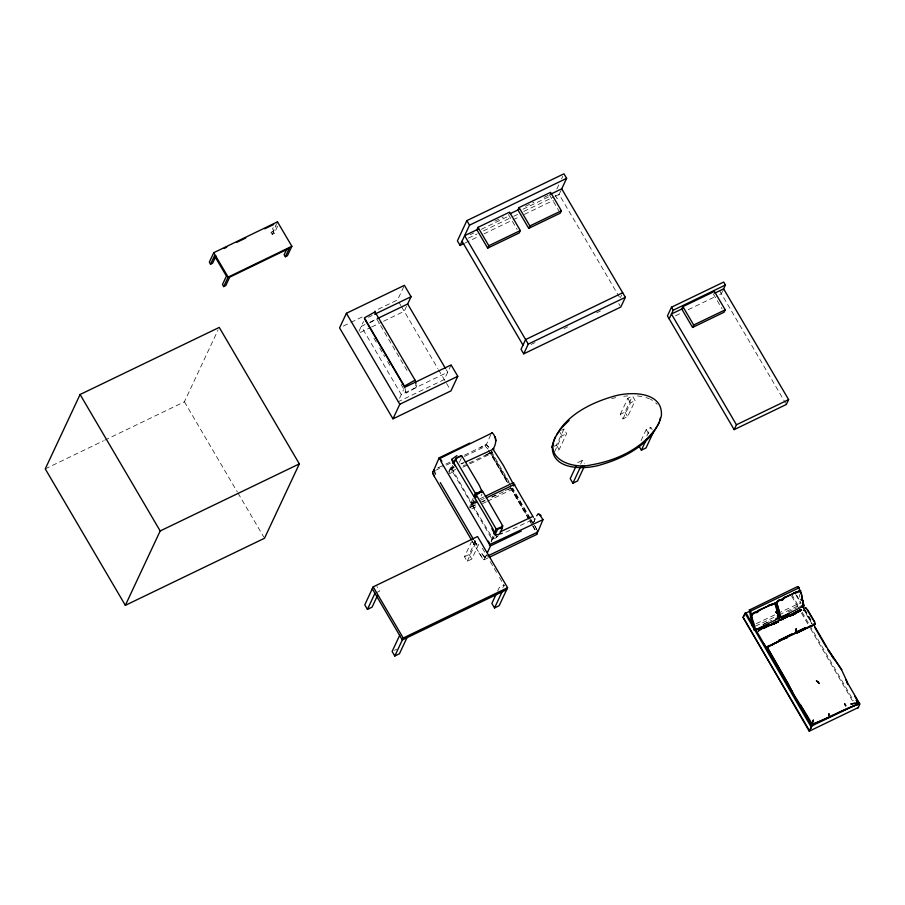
<?xml version="1.0" encoding="UTF-8"?>
<svg xmlns="http://www.w3.org/2000/svg" width="905" height="905" viewBox="0 0 905 905"><rect width="100%" height="100%" fill="white"/><g stroke="black" fill="none" stroke-linecap="round" stroke-linejoin="round"><path stroke-width="0.68" stroke-dasharray="4.53 3.39" d="M491.981 452.251L491.517 450.894L491.743 452.794L491.302 451.188M449.072 473.406L449.491 470.781L451.278 468.485L453.597 467.365M470.091 508.033L472.172 504.277L476.799 502.049M453.677 466.957L451.029 469.039L470.883 503.067L474.673 502.558M472.127 503.452L474.424 502.513L471.799 504.639L491.653 538.656L495.442 538.147L498.135 535.918M491.46 452.138L491.777 451.324M461.245 458.326L459.118 462.862M481.053 496.008L482.003 493.915M491.132 542.129L491.551 539.516L492.761 538.441L498.576 535.658M533.486 522.796L536.088 517.196M104.709 440.215L184.405 401.797L218.071 329.94M277.643 226.16L274.26 233.377L272.19 234.372L270.968 232.302L273.231 227.494M270.968 232.302L273.039 231.307L276.421 224.089M272.19 234.372L276.138 225.956M358.98 331.219L363.539 321.501M403.822 286.557L397.555 299.917L374.862 310.856M406.503 306.433L404.23 311.297L382.917 321.569M399.591 398.245L403.585 389.738M451.109 364.941L444.276 379.523L397.883 401.888M556.847 188.987L559.222 183.93M561.586 178.873L562.774 176.339M560.704 191L557.152 198.591L554.482 194.043M448.744 471.596L451.833 465.012M452.579 465.34L451.029 469.039L452.228 466.494M464.503 456.425L485.34 446.391L486.324 444.513L489.526 448.156M490.77 434.807L486.37 444.547L480.487 447.421M473.145 498.248L470.883 503.067L472.557 503.112M473.326 500.895L471.799 504.639L474.062 499.809M478.745 544.267L471.81 559.075L467.172 561.304L464.503 556.756L471.437 541.948M464.503 556.756L469.141 554.516L476.075 539.719M467.172 561.304L474.684 545.263L478.157 543.588M492.852 536.099L491.653 538.656L496.89 536.993M491.483 541.179L493.621 536.62M494.096 536.484L493.327 538.701M478.96 552.978L484.017 559.81L485.035 557.288L486.607 556.485M486.336 554.856L485.125 557.378L481.89 553.679L485.125 557.378L486.811 556.564M620.411 297.621L621.644 294.973M554.154 446.233L556.473 445.113L563.985 429.072L566.654 433.619L559.143 449.661L555.659 451.335M554.505 451.9L562.016 435.859L566.654 433.619M497.637 591.044L499.379 587.345L504.017 585.105L502.863 587.571M580.625 464.084L582.356 460.385L584.358 463.79M620.332 414.32L627.844 398.279L632.482 396.051L635.152 400.598L627.64 416.639L623.002 418.879L620.332 414.32L624.97 412.092L632.482 396.051M623.002 418.879L630.514 402.838L635.152 400.598M641.023 440.701L646.227 429.592L650.865 427.364L652.2 429.637M646.815 435.995L650.865 427.364M722.484 291.286L721.342 293.718L716.251 296.173M804.059 609.585L812.158 624.167L803.821 609.913L803.086 610.287M804.059 609.744L803.154 610.434M453.631 466.482L451.38 467.896L452.048 467.953M491.845 452.127L485.204 455.283L491.958 452.07M369.647 322.904L376.729 318.911L408.189 372.521M401.153 384.602L406.153 393.132L416.764 387.136L416.198 384.806M762.915 624.461L771.637 620.366M788.187 611.95L792.972 609.529M763.164 624.688L765.076 623.647M454.333 467.478L450.486 469.491M476.381 502.716L471.381 505.284M461.516 463.937L463.994 462.727M755.426 626.17L777.904 615.491M533.022 522.434L534.335 521.348L534.753 518.723L503.565 533.283M494.888 221.069L503.361 216.985M525.5 206.306L533.973 202.222M544.063 197.369L550.364 194.326M470 234.768L473.79 232.947M481.347 229.293L509.085 215.922M522.954 209.236L550.704 195.865M468.326 238.173L477.15 233.92M483.462 230.877L512.456 216.895M513.723 216.284L517.502 214.462M523.803 211.431L554.064 196.838M555.331 196.227L559.109 194.405L619.382 297.1M465.102 242.959L478.971 236.273M484.017 233.841L511.755 220.469M513.022 219.87L519.323 216.827M524.368 214.395L553.362 200.412M45.25 468.881L103.442 440.826M343.357 326.049L349.658 323.006M350.914 322.406L363.527 316.331M368.437 317.259L372.193 315.438M365.02 324.544L361.253 326.366L401.3 394.591L447.692 372.238L446.256 369.794M370.032 322.135L376.299 319.114M360.348 332.44L370.383 327.61M371.638 327.01L381.661 322.169M531.122 344.432L534.912 342.61M563.906 328.628L567.695 326.807M596.689 312.825L600.479 311.003M675.526 315.811L681.884 312.734M688.253 309.668L714.984 296.783M449.977 462.116L436.617 468.473L439.027 467.387M464.469 455.147L486.324 444.513L489.469 448.167M435.497 470.374L443.914 466.324M446.357 465.147L451.188 462.828M460.792 463.892L463.269 462.704M469.073 463.066L491.811 452.228L509.187 482.161M449.706 473.575L455.487 470.792M462.93 467.206L491.064 453.677L492.275 452.613L491.924 451.685L490.906 452.296L491.064 453.677L508.135 482.931M561.666 430.192L563.985 429.072M480.442 500.295L484.164 498.497M475.34 504.82L469.559 507.603L476.075 504.967M481.551 501.834L485.272 500.035M491.483 497.049L497.682 494.062M505.137 490.487L511.653 487.852L508.18 489.515M482.286 501.981L484.763 500.782M492.218 497.196L503.384 491.822M471.743 508.814L476.369 506.585M482.58 503.599L486.302 501.811M487.546 501.212L511.947 489.469L513.158 488.406L512.818 487.478L511.789 488.089L511.947 489.469L529.029 518.735M577.718 462.625L582.356 460.385M376.107 592.786L379.591 591.101L376.921 586.553M484.017 559.81L488.044 557.876M394.444 650.344L396.763 649.224M777.723 613.477L800.835 602.617L800.642 601.576M779.171 614.891L800.371 604.744M455.747 469.39L449.514 472.127M463.021 465.939L465.442 464.785M483.937 496.913L471.878 502.648L470.657 503.723L469.718 507.4L470.295 507.75M756.308 623.635L776.456 614.088M766.026 623.126L768.945 621.848M798.108 607.628L800.054 606.78M794.941 608.692L796.898 607.855M476.98 501.166L472.15 503.485L472.817 503.542M491.698 452.217L491.37 451.572M611.69 398.562L615.717 397.634M623.737 396.288L627.674 395.892M637.482 395.949L641.894 396.548M451.278 468.485L452.014 468.62L472.025 504.04M472.172 504.277L492.761 538.441L492.92 539.832M645.899 397.51L649.428 398.8M485.34 446.391L488.055 449.061M650.446 399.331L652.471 400.383M655.695 402.895L657.064 404.252M481.879 553.69L483.926 556.575M482.444 558.272L471.878 540.839M530.387 519.606L533.079 523.995M534.527 525.477L537.05 529.855M530.997 519.504L533.645 523.927M273.039 231.307L274.26 233.377M719.611 290.754L785.631 403.268M713.287 293.842L722.054 308.786M618.794 303.627L620.129 305.901M549.448 194.767L558.894 210.865M627.844 398.279L630.514 402.838M646.227 429.592L648.896 434.151M624.97 412.092L627.64 416.639M508.395 214.553L517.174 229.508M559.347 431.3L562.016 435.859M556.473 445.113L559.143 449.661M529.73 518.486L512.049 488.236M398.89 302.191L400.892 305.607M401.56 306.75L437.839 368.561M438.552 369.783L449.615 388.618M415.338 384.704L416.764 387.136M373.98 338.3L376.842 343.176M379.704 348.052L384.704 356.581M387.566 361.457L390.428 366.321M482.376 548.226L486.664 555.534M490.239 561.632L496.675 572.594M499.537 577.469L504.538 585.999M472.014 540.715L474.684 545.263M469.141 554.516L471.81 559.075M184.405 401.797L237.325 491.958M238.038 493.18L263.785 537.05M534.81 525.737L537.48 530.805M530.353 518.384L512.683 488.134M510.658 485.849L491.268 452.364M529.719 519.923L531.111 522.298M490.555 453.156L507.829 482.772M510.624 487.557L529.018 519.074M532.921 525.748L535.296 529.832M488.451 450.283L507.535 482.999M510.33 487.772L528.724 519.3M530.036 521.54L531.97 524.866M532.615 525.975L535.002 530.047M796.672 595.343L799.952 600.999M804.771 609.28L812.317 622.267M795.71 594.574L800.959 603.601M804.375 609.484L811.977 622.561M791.66 594.234L798.696 606.339M802.135 612.255L808.312 622.9M809.681 625.253L853.517 700.674M791.66 596.18L798.052 607.176M801.468 613.058L809.749 627.312M810.461 628.534L852.589 701.024M474.31 540.817L476.878 545.342L474.084 540.432M404.716 387.295L406.153 393.132M799.364 594.574L799.85 597.232M534.131 518.542L534.278 519.934M476.924 545.172L474.084 540.285L476.924 545.172"/><path stroke-width="1.36" d="M435.463 474.152L433.823 469.786L432.613 473.089L434.219 476.302L471.392 539.719M439.14 459.14L439.163 457.806L469.797 443.065M828.856 715.154L828.89 713.785M758.424 631.339L759.363 629.19L763.243 628.172L760.981 628.127L759.295 629.428L760.981 628.127M828.957 715.323L828.991 713.943M537.48 530.805L536.722 534.448L489.198 557.322M536.733 515.805L538.045 513.916L539.199 514.153L543 519.628L537.785 532.05L487.75 555.919M859.512 705.097L859.117 704.214M502.298 533.283L495.816 535.081L495.895 534.12M536.722 534.448L536.869 533.056M767.067 647.199L788.685 684.508C794.805 698.23 805.156 710.9 812.102 724.294L813.312 720.21M800.721 705.108L810.314 722.733L812.09 724.509L812.192 723.74M845.847 679.96L859.75 703.886L858.404 707.472L809.24 731.183L743.096 617.38L745.675 612.9M481.799 491.019L479.333 485.431L462.082 456.244L460.724 455.928L455.905 458.247L453.643 463.077M513.44 485.555L513.87 482.931L513.237 482.75L485.182 496.313M659.688 421.017L660.492 417.635M754.374 630.412C756.84 624.461 747.994 616.181 754.17 612.493L757.304 612.459L759.962 609.619L775.257 603.001L778.628 618.488L754.374 630.412L751.003 614.925L754.17 612.493L757.304 612.459M779.635 617.9C782.101 611.95 773.266 603.658 779.431 599.97L782.565 599.936L785.235 597.096L800.518 590.479L803.889 605.965L779.635 617.9L776.264 602.413L779.431 599.97L782.565 599.936M480.793 491.438L477.229 493.146L475.125 497.546M461.878 456.889L462.082 456.244L461.267 456.482M482.648 492.478L482.851 491.845L481.494 491.517L478.915 492.433L476.675 493.847L475.476 496.393M460.272 456.278L456.708 457.987L454.355 461.957M481.041 491.868L476.313 494.99L496.178 529.018L499.967 528.497L502.705 525.873L485.793 496.494L482.851 491.845L482.037 492.071M812.351 722.903L813.29 720.12M555.455 436.719C543.69 459.853 573.974 469.344 591.361 464.842C617.934 460.34 645.831 447.059 659.247 422.612M501.924 527.841L502.241 527.072M796.468 629.948L795.891 631.305L796.264 628.624M460.396 456.686L460.724 455.928M811.344 727.337L809.24 731.183L811.796 726.138L815.179 724.272L855.474 705.074L859.75 703.886M452.658 463.258L453.201 462.059L451.64 459.389L456.957 455.6M80.093 394.501L45.25 468.881L125.343 605.343L264.498 538.26L299.34 463.88L219.248 327.418L80.093 394.501L160.185 530.964L125.343 605.343M286.964 248.649L284.147 254.667L285.358 256.737L287.428 255.73L291.863 246.273L277.473 221.849L213.75 252.687L209.315 262.145L210.537 264.215L212.607 263.219L215.978 256.002M210.537 264.215L214.485 255.798L226.431 276.093L222.483 284.509L223.705 286.58L225.775 285.584L229.712 277.156L289.306 248.321L285.358 256.737M223.705 286.58L228.139 277.122L291.863 246.273M276.987 222.879L277.473 221.849M377.555 318.503L407.646 304.001L411.062 296.704L404.388 285.335L346.4 313.288L339.567 327.87L392.962 418.845L450.95 390.903L457.783 376.31L451.109 364.941L404.716 387.306L364.67 319.069M561.292 189.745L566.632 178.364L563.962 173.817L466.867 220.616L457.398 240.843L460.068 245.391L463.846 243.569M460.068 245.391L469.537 225.164L566.632 178.364M478.021 227.336L476.89 229.746L487.693 248.14L519.198 232.958L520.33 230.549L509.526 212.143L478.021 227.336L488.813 245.741L487.693 248.14M392.962 418.845L399.795 404.264L457.783 376.31M519.063 207.55L517.932 209.96L528.735 228.354L560.24 213.173L561.372 210.763L550.568 192.358L519.063 207.55L529.866 225.956L528.735 228.354M495.906 594.743L491.856 603.386L494.526 607.934L499.164 605.694L507.592 587.707L477.557 536.541L373.188 586.847L364.772 604.834L367.43 609.382L372.079 607.142L377.272 596.044M367.43 609.382L374.953 593.341M622.685 292.756L525.601 339.556L521.042 349.296L523.712 353.844L528.271 344.104L625.355 297.304L561.711 188.851L550.364 194.326M399.648 635.412L392.125 651.464L394.795 656.012L399.433 653.772L406.956 637.731M394.795 656.012L403.223 638.025L507.592 587.707M492.603 449.514C496.675 444.593 496.811 437.466 492.354 432.839L491.517 433.212M474.209 495.974L475.408 493.429L477.229 493.146M493.915 533.837L496.178 529.018L501.562 527.027M495.159 534.222L497.999 528.746M487.49 552.412L490.544 545.862L521.19 531.122M551.835 447.342L553.566 443.642M625.355 297.304L620.796 307.044L523.712 353.844M494.526 607.934L502.049 591.893M575.987 466.324L570.207 478.666L572.876 483.213L577.514 480.974L584.449 466.166M572.876 483.213L580.388 467.172L582.707 466.052M723.084 289.985L725.414 285.018L723.683 282.055L671.499 307.214L667.426 315.913L734.159 429.637L786.343 404.478L788.628 399.625L723.615 288.853L714.712 293.152M669.157 318.877L673.23 310.177L725.414 285.018M682.902 306.625L681.77 309.024L692.574 327.429L724.079 312.236L725.21 309.838L714.407 291.433L682.902 306.625L693.694 325.019L692.574 327.429M638.704 445.645L641.374 450.192L646.577 439.083M653.534 431.911L646.012 447.952L641.374 450.192M734.159 429.637L736.444 424.773L788.628 399.625M812.102 724.294C827.419 718.513 841.876 710.142 857.307 704.475L857.714 703.264L856.266 700.357M812.09 724.509C827.475 718.694 842.023 710.346 857.499 704.576L857.906 703.355L856.402 700.357M494.447 534.866L495.012 533.69L492.739 528.565L485.001 514.888L453.201 462.059M513.588 485.793L514.9 484.707L513.531 484.379M815.213 624.574L814.557 624.145M815.066 624.427L814.421 623.998M765.392 627.222L768.051 625.14L769.691 625.061L761.15 627.946L760.505 629.891L761.184 627.799M776.909 610.456L775.89 612.289L777.655 613.307L775.89 612.289L777.067 610.694L775.992 605.671L774.25 603.556L768.469 605.422L771.705 605.196L775.257 603.001M802.169 597.933L801.151 599.766L802.927 600.796L801.151 599.766L802.339 598.171L801.264 593.148L799.511 591.033L793.742 592.899L796.977 592.684L800.518 590.479M500.024 532.977L502.151 528.441L502.705 525.873L501.89 526.099M763.334 628.296L761.048 628.24L759.385 629.586L760.675 628.5L763.334 628.296L761.071 628.296L758.435 630.751L761.048 628.24L763.141 628.262M780.449 620.378L782.373 618.432L785.201 617.685M780.37 620.129L782.633 618.194M556.462 435.011L561.892 427.601L569.132 420.429M857.804 708.049L858.494 707.144M759.295 629.733L758.469 630.163M749.6 611.441L745.041 613.228L743.096 617.38L809.579 730.889M751.58 615.015L754.17 612.493M776.841 602.504L779.431 599.97M767.485 646.77L769.103 645.412M767.429 646.928L769.103 645.548M757.033 612.221L759.962 609.619L751.003 614.925M782.305 599.698L785.235 597.096L776.264 602.413M799.16 587.764L751.342 610.728L749.385 610.015L797.169 586.779L799.104 587.379L799.896 591.813M754.261 626.735L753.051 626.848L752.27 625.762L752.813 625.321M797.475 612.266L800.586 610.705L792.633 614.778M797.939 612.3L798.515 611.859M769.25 645.525L767.101 647.29M797.192 612.459L799.307 610.864M769.318 645.695L767.123 647.494M790.529 615.728L800.495 610.57L792.067 615.049L796.457 612.798M797.101 612.312L799.228 610.751M781.343 619.258L776.954 621.667M781.445 619.45L778.492 620.423L779.182 620.592L774.952 623.274L773.266 623.387L775.811 622.233M800.767 609.71L789.33 616.113M792.723 614.642L800.846 609.857M788.165 616.52L800.936 609.687L788.47 616.169L791.004 614.778M774.703 623.421L777.87 621.644M797.384 612.131L800.959 610.038L792.441 614.608M775.63 642.98L788.346 636.306M796.739 632.991L804.839 629.032M374.998 311.897L364.387 317.893L404.433 386.13L415.044 380.134L374.998 311.897L375.575 314.239M775.811 623.025L777.836 621.882M775.709 622.855L777.746 621.724M771.049 645.288L788.459 636.475M788.402 615.943L796.966 612.085L783.006 618.047M774.114 623.783L777.961 621.803M796.807 633.036L813.086 625.366M792.622 614.484L800.868 609.925L792.35 614.461M760.675 628.5L763.209 628.353M782.373 618.432L784.545 618.138L790.913 614.563L781.196 619.631L785.857 617.244M794.579 633.443L789.432 635.898M771.083 645.389L772.961 644.405M792.712 614.303L797.622 611.78M794.681 633.591L789.545 636.034M792.169 615.219L795.461 613.522M770.913 625.129L777.384 621.803M770.302 625.016L775.642 622.289M759.759 628.952L763.243 628.172M792.644 614.076L797.577 611.599M791.445 634.303L778.651 640.446M465.227 462.116L494.006 448.903L493.214 448.937M773.221 623.907L775.438 622.821L770.404 625.185M778.753 640.582L791.536 634.405M486.132 497.954L514.266 484.526L533.441 517.343M770.89 624.835L778.232 621.577M764.306 627.697L774.974 623.059L773.209 623.16L775.743 622.029M790.925 634.631L792.26 633.986M789.386 635.378L791.038 634.801M224.202 248.434L226.736 247.201M236.884 242.291L245.753 238.004M264.769 228.795L273.649 224.497M796.932 591.768L782.599 598.793M771.66 604.291L757.338 611.316M769.058 625.706L777.486 621.973M783.56 638.5L766.988 647.109M478.496 228.965L464.627 235.651L528.271 344.104M510.013 213.772L518.837 209.519M488.813 245.741L520.33 230.549M529.866 225.956L561.372 210.763M374.704 314.239L411.062 296.704M160.185 530.964L299.34 463.88M682.89 308.492L671.431 314.012L736.444 424.773M693.694 325.019L725.21 309.838M432.624 471.754L434.332 470.928M532.038 516.789L500.273 531.857M506.687 589.653L402.318 639.971L372.283 588.793M805.19 628.036L797.067 631.837M783.662 638.67L767.553 647.369L766.139 646.555M776.185 622.776L778.334 621.746M805.077 627.912L794.816 632.708M762.666 627.708L760.822 628.59L765.211 627.606M764.386 627.629L767.904 626.124L764.386 627.799M775.381 623.092L777.157 622.255M800.665 630.581L814.251 624.755M775.845 622.889L778.142 621.814M774.137 623.93L776.581 622.787M800.552 630.412L814.093 624.654M762.644 627.595L760.766 628.477L769.601 624.846M492.354 432.839L439.966 458.405L439.163 457.806L433.959 469.763M543 519.628L490.148 544.391L489.164 543.928L441.165 461.822L439.966 458.405L441.855 461.369M800.982 606.35L802.859 605.49L803.889 605.965L802.769 600.547M775.721 618.873L777.587 618.002L778.628 618.488L777.497 613.07M765.053 627.108L766.784 626.317M792.09 615.015L795.518 613.443M770.8 624.903L775.019 623.172M765.076 627.222L766.807 626.43M790.28 616.034L793.538 614.597M784.352 638.749L787.52 637.459L784.25 638.659M795.846 632.957L800.02 631.283M789.103 613.85L783.04 616.486L779.759 616.577L779.397 614.178M763.831 626.362L757.768 629.009L754.499 629.099L754.137 626.701M784.545 618.138L787.214 617.108M774.261 622.9L775.902 622.278M795.744 632.776L799.93 631.192M774.273 623.047L775.936 622.436M456.708 457.987L455.554 459.401L475.408 493.429L479.198 492.908L481.471 491.483L481.935 490.284L481.132 490.51M813.448 624.122L815.247 624.009M476.675 493.847L477.478 493.587M805.303 608.126L805.925 608.16M851.051 704.067L855.316 703.253M850.926 703.932L855.191 703.14M763.616 627.346L761.082 627.821L765.11 627.414M495.295 533.645L494.368 533.339L491.834 528.701M495.012 533.69L495.816 535.081M763.492 628.104L761.139 628.353L763.582 628.24M761.15 627.946L763.854 627.719M814.67 623.839L815.45 624.043M783.255 616.622L779.759 616.577M757.983 629.145L754.499 629.099M776.614 602.3L777.271 602.391M751.354 614.823L751.998 614.914M745.019 613.217L811.185 727.032M492.648 448.586L503.497 465.589L513.395 484.141M538.905 514.289L541.088 515.511M453.201 461.505L452.319 461.052L455.215 465.939M805.473 608.047L806.038 608.375M489.322 545.127L490.544 545.862L488.395 541.145M805.631 607.877L806.242 608.273M451.64 459.389L452.885 460.419M782.259 619.065L783.006 619.687M766.264 647.188L763.062 642.844M766.173 647.369L764.239 645.107M799.511 591.033L801.423 593.375M774.25 603.556L776.151 605.898M807.011 609.359L814.715 622.301M807.249 609.314L814.896 622.233M841.752 669.757L829.319 651.295M829.161 651.396L841.593 669.847L846.956 681.352M792.61 692.155L767.225 647.109M844.693 703.818L845.677 705.719M844.772 703.864L845.79 705.855M440.271 482.603L473.394 539.199M213.75 252.687L228.139 277.122M671.499 307.214L673.23 310.177M466.867 220.616L469.537 225.164M462.025 241.205L523 345.11M407.646 304.001L445.543 368.584M346.4 313.288L399.795 404.264M373.188 586.847L403.223 638.025M802.701 605.728L804.081 608.103M814.364 625.808L833.516 658.75M802.328 605.954L803.685 608.307M814.817 627.448L826.175 646.996M827.589 649.439L829.014 651.883M846.605 682.155L847.974 684.508M854.806 696.273L859.071 703.604M746.003 612.911L811.796 726.138M474.786 495.126L476.109 497.535M433.212 473.892L434.377 476.302M495.182 436.821L496.053 440.859M777.282 604.551L777.938 606.554M415.044 380.134L415.904 383.641M778.854 610.445L778.323 608.024M797.893 586.519L798.086 587.571M750.596 610.898L751.331 614.959M752.066 618.941L753.345 625.955M749.329 609.665L752.27 625.762M856.888 701.59L857.307 704.475M857.069 701.556L857.499 704.576M796.185 628.681L796.264 629.925M552.389 445.577C550.591 470.362 584.653 470.034 601.192 464.661C626.158 457.41 654.123 442.624 661.397 415.689C663.195 390.903 629.133 391.243 612.595 396.616C587.617 403.856 559.675 418.653 552.389 445.577M778.062 615.117L777.587 618.002L778.062 615.117M803.323 602.594L802.859 605.49L803.323 602.594M481.471 491.483L481.155 492.252L481.494 491.517M817.882 681.906L816.367 680.764L818.516 682.461L817.86 681.872M819.161 683.411L817.724 681.963L819.138 683.433"/></g></svg>
